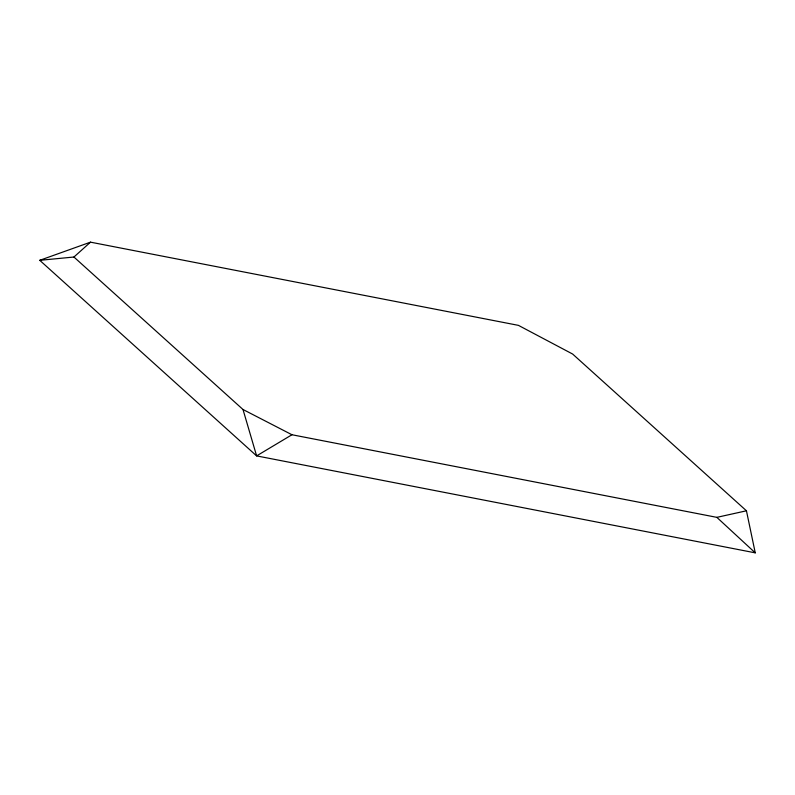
<?xml version="1.0" encoding="UTF-8"?>
<svg xmlns="http://www.w3.org/2000/svg" width="795" height="795" viewBox="0 0 795 795"><rect width="100%" height="100%" fill="white"/><g stroke="black" fill="none" stroke-linecap="round" stroke-linejoin="round"><path stroke-width="1.19" d="M39.75 260.313L73.935 257.024L90.501 242.157L518.439 325.364L572.648 354.053L746.445 510.797L755.25 552.843L256.616 455.893L39.75 260.313L90.501 242.157M746.445 510.797L716.851 517.356L291.964 434.746L256.616 455.893L243.002 409.505L73.935 257.024M243.002 409.505L291.964 434.746M716.851 517.356L755.25 552.843"/></g></svg>
